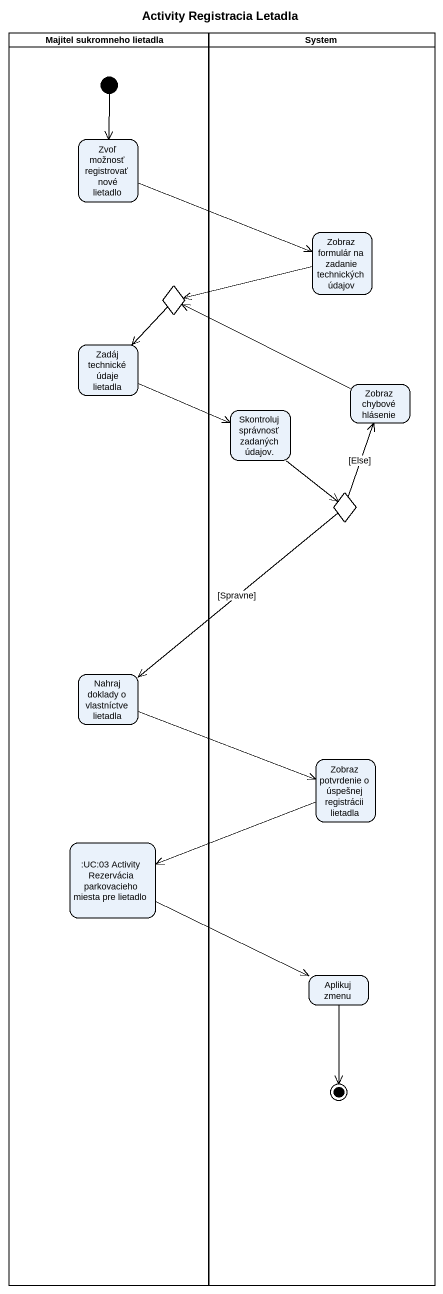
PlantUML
@startuml
title Activity Registracia Letadla
hide empty description
state "Majitel sukromneho lietadla" as Majitel_sukromneho_lietadla <<partition>> {
  state "Zvoľ možnosť registrovať nové lietadlo" as Zvoľ_možnosť_registrovať
  state choice1 <<choice>>
  state "Zadáj technické údaje lietadla" as Zadáj_technické_údaje
  state "Nahraj doklady o vlastníctve lietadla" as Nahraj_doklady_o
  state ":UC:03 Activity Rezervácia parkovacieho miesta pre lietadlo" as UC_03_Activity_Rezervácia
  [*] --> Zvoľ_možnosť_registrovať
}
state System <<partition>> {
  state "Zobraz formulár na zadanie technických údajov" as Zobraz_formulár_na_zadanie
  state "Zobraz chybové hlásenie" as Zobraz_chybové_hlásenie
  state "Skontroluj správnosť zadaných údajov." as Skontroluj_správnosť
  state choice2 <<choice>>
  state "Zobraz potvrdenie o úspešnej registrácii lietadla" as Zobraz_potvrdenie_o
  state "Aplikuj zmenu" as Aplikuj_zmenu
  Aplikuj_zmenu --> [*]
}
Zvoľ_možnosť_registrovať -right-> Zobraz_formulár_na_zadanie
Zobraz_formulár_na_zadanie -left-> choice1
choice1 --> Zadáj_technické_údaje
Zadáj_technické_údaje -right-> Skontroluj_správnosť
Zobraz_chybové_hlásenie -left-> choice1
Skontroluj_správnosť --> choice2
choice2 -up-> Zobraz_chybové_hlásenie : [Else]
choice2 --> Nahraj_doklady_o : [Spravne]
Nahraj_doklady_o -right-> Zobraz_potvrdenie_o
Zobraz_potvrdenie_o -left-> UC_03_Activity_Rezervácia
UC_03_Activity_Rezervácia -right-> Aplikuj_zmenu
@enduml
